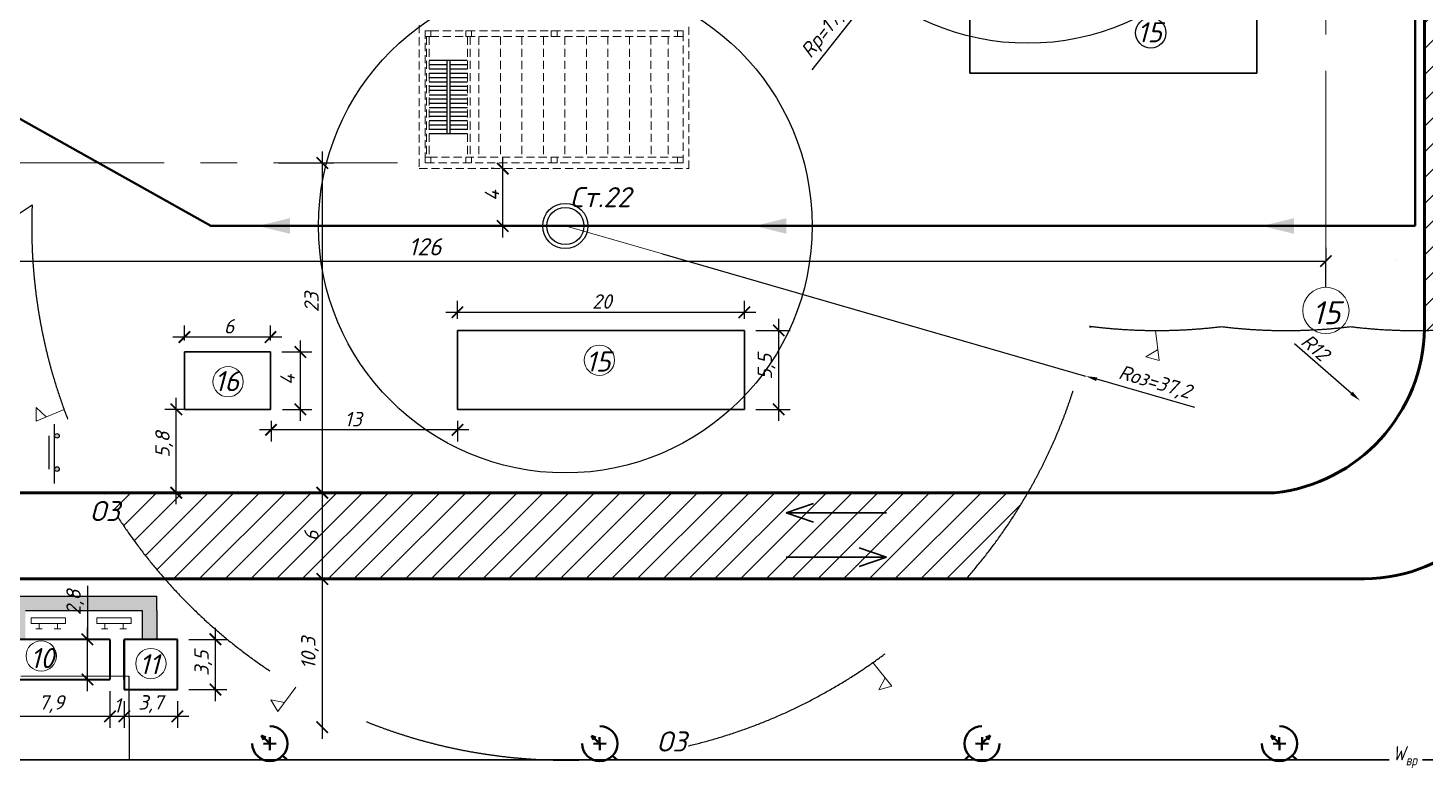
# Model space of a CAD drawing. Header units: millimetres. Extents: x -345369 to 252202, y 74562 to 424723.
# Drawn here: x -159929 to -135583, y 299363 to 312250 of the extents above; entities that cross this region are included whole.
import ezdxf

# ---------------------------------------------------------------- set-up
doc = ezdxf.new("R2010")
doc.units = ezdxf.units.MM
for name, pattern in [('_U_0428_U_0442_U_0440_U_01', [211.666721, 141.111135, -70.555586]), ('ACAD_ISO12W100', [21, 12, -3, 0, -3, 0, -3]), ('CENTER', [50.8, 31.75, -6.35, 6.35, -6.35]), ('DASHDOT', [1, 0.5, -0.25, 0, -0.25]), ('штриховая', [19.05, 12.7, -6.35])]:
    doc.linetypes.add(name, pattern=pattern)
for name, color, linetype, lineweight in [('0.2 сетевой', 7, 'Continuous', 20), ('0.3 мм', 7, 'Continuous', 30), ('S Asys', 1, 'DASHDOT', 13), ('S TEXT', 7, 'Continuous', 25), ('Основной [&]', 7, 'Continuous', 18), ('Перекрытие', 7, 'Continuous', 20), ('Тонка', 7, 'Continuous', 30), ('Электр', 1, 'Continuous', 25)]:
    doc.layers.add(name, color=color, linetype=linetype, lineweight=lineweight)
doc.layers.add('DRAWING', color=7, linetype='Continuous')
doc.styles.get("Standard").update_dxf_attribs({"font": 'isocpeur.TTF', "oblique": 15})
doc.styles.add('вано размеры', font='isocpeui.ttf', dxfattribs={"height": 250})
doc.styles.add('мой', font='isocpeui.ttf', dxfattribs={"width": 0.8})
doc.dimstyles.new('ARCH1', dxfattribs={"dimtxt": 300, "dimasz": 200, "dimexe": 0, "dimexo": 0, "dimgap": 100, "dimtad": 1, "dimdec": 0, "dimlfac": 2, "dimzin": 13, "dimdsep": 46, "dimtxsty": 'Standard', "dimblk": 'ARCHTICK', "dimcen": 250, "dimdle": 1, "dimse1": 1, "dimclrt": 256, "dimadec": 0, "dimazin": 0, "dimtfac": 1, "dimtdec": 0, "dimtmove": 1, "dimatfit": 3, "dimldrblk": 'ARCHTICK', "dimfxl": 1, "dimtfill": 1, "dimtzin": 13, "dimarcsym": 0})
doc.dimstyles.new('ss400', dxfattribs={"dimtxt": 250, "dimasz": 200, "dimexe": 200, "dimexo": 200, "dimgap": 62.5, "dimtad": 1, "dimdec": 0, "dimlfac": 4, "dimrnd": 10, "dimdsep": 46, "dimtxsty": 'Standard', "dimblk": 'ARCHTICK', "dimcen": 250, "dimdle": 200, "dimadec": 0, "dimazin": 0, "dimtfac": 1, "dimtdec": 0, "dimtmove": 1, "dimatfit": 3, "dimfxl": 1, "dimarcsym": 0})
pattern_1 = [(45, (-275991.16, 217283.7), (-224.5064, 224.5064), [])]

# ---------------------------------------------------------------- blocks, each defined once
blk = doc.blocks.new('_ArchTick')
at = {"color": 0, "linetype": 'ByBlock', "const_width": 0.15}
blk.add_lwpolyline([(-0.5, -0.5), (0.5, 0.5)], dxfattribs=at)
blk = doc.blocks.new('*D475')
at = {"color": 0, "lineweight": -2, "transparency": 16777216}
for p, q in [((-137310, 308420), (-137310, 308190)), ((-168761, 308190), (-137309, 308190))]:
    blk.add_line(p, q, dxfattribs=at)
at = {"layer": 'Defpoints', "color": 0, "transparency": 16777216}
for p in [(-168760, 308504), (-137310, 308420), (-137310, 308190)]:
    blk.add_point(p, dxfattribs=at)
at = {"color": 0, "lineweight": -2, "transparency": 16777216, "xscale": 200, "yscale": 200, "zscale": 200, "rotation": 180}
blk.add_blockref('_ArchTick', (-168760, 308190), dxfattribs=at)
at = {"color": 0, "lineweight": -2, "transparency": 16777216, "xscale": 200, "yscale": 200, "zscale": 200}
blk.add_blockref('_ArchTick', (-137310, 308190), dxfattribs=at)
at = {"lineweight": 9, "transparency": 16777216, "insert": (-153010, 308440), "char_height": 300, "attachment_point": 5, "bg_fill": 3, "box_fill_scale": 1.1, "bg_fill_color": 256, "bg_fill_true_color": 13158600, "bg_fill_transparency": 0}
blk.add_mtext('126', dxfattribs=at)
blk = doc.blocks.new('прожктр')
at = {"color": 1, "lineweight": 40}
for p, q in [((1821.2, 1758.54), (1821.15, 1756.29)), ((1821.17, 1757.41), (1822.62, 1758.79)), ((1821.85, 1758.46), (1822.62, 1758.79)), ((1821.85, 1758.46), (1821.85, 1758.46)), ((1822.26, 1758.07), (1822.62, 1758.79)), ((1822.3, 1757.39), (1820.05, 1757.44)), ((1818.96, 1755.31), (1818.17, 1754.56))]:
    blk.add_line(p, q, dxfattribs=at)
blk.add_arc((1821.17, 1757.41), 3.06, 90, 0, dxfattribs=at)
blk = doc.blocks.new('*D485')
at = {"layer": 'Defpoints', "color": 0, "transparency": 16777216}
for p in [(-155703, 306608), (-155181, 306608), (-155693, 305608)]:
    blk.add_point(p, dxfattribs=at)
at = {"layer": 'Основной [&]', "color": 0, "lineweight": -2, "transparency": 16777216}
for p, q in [((-155181, 305408), (-155181, 306808)), ((-155503, 306608), (-154981, 306608)), ((-155493, 305608), (-154981, 305608))]:
    blk.add_line(p, q, dxfattribs=at)
at = {"layer": 'Основной [&]', "color": 0, "lineweight": -2, "transparency": 16777216, "xscale": 200, "yscale": 200, "zscale": 200}
for p, rotation in [((-155181, 306608), 90), ((-155181, 305608), 270)]:
    blk.add_blockref('_ArchTick', p, dxfattribs=dict(at, rotation=rotation))
at = {"layer": 'Основной [&]', "color": 0, "lineweight": 9, "transparency": 16777216, "insert": (-155406, 306126), "char_height": 250, "attachment_point": 5, "rotation": 90}
blk.add_mtext('4', dxfattribs=at)
blk = doc.blocks.new('*D478')
at = {"color": 0, "lineweight": -2, "transparency": 16777216}
for p, q in [((-154800, 310100), (-154800, 303956)), ((-155562, 309900), (-154600, 309900)), ((-154956, 304156), (-154600, 304156))]:
    blk.add_line(p, q, dxfattribs=at)
at = {"layer": 'Defpoints', "color": 0, "transparency": 16777216}
for p in [(-155762, 309900), (-155156, 304156), (-154800, 304156)]:
    blk.add_point(p, dxfattribs=at)
at = {"color": 0, "lineweight": -2, "transparency": 16777216, "xscale": 200, "yscale": 200, "zscale": 200}
for p, rotation in [((-154800, 309900), 90), ((-154800, 304156), 270)]:
    blk.add_blockref('_ArchTick', p, dxfattribs=dict(at, rotation=rotation))
at = {"color": 0, "lineweight": 9, "transparency": 16777216, "insert": (-154988, 307473), "char_height": 250, "attachment_point": 5, "rotation": 90}
blk.add_mtext('23', dxfattribs=at)
blk = doc.blocks.new('*D479')
at = {"color": 0, "lineweight": -2, "transparency": 16777216}
for p, q in [((-154800, 304356), (-154800, 302456)), ((-154956, 304156), (-154600, 304156)), ((-154827, 302656), (-154600, 302656))]:
    blk.add_line(p, q, dxfattribs=at)
at = {"layer": 'Defpoints', "color": 0, "transparency": 16777216}
for p in [(-155156, 304156), (-155027, 302656), (-154800, 302656)]:
    blk.add_point(p, dxfattribs=at)
at = {"color": 0, "lineweight": -2, "transparency": 16777216, "xscale": 200, "yscale": 200, "zscale": 200}
for p, rotation in [((-154800, 304156), 90), ((-154800, 302656), 270)]:
    blk.add_blockref('_ArchTick', p, dxfattribs=dict(at, rotation=rotation))
at = {"color": 0, "lineweight": 9, "transparency": 16777216, "insert": (-154988, 303406), "char_height": 250, "attachment_point": 5, "rotation": 90}
blk.add_mtext('6', dxfattribs=at)
blk = doc.blocks.new('*D480')
at = {"color": 0, "lineweight": -2, "transparency": 16777216}
blk.add_line((-154800, 302856), (-154800, 299874), dxfattribs=at)
at = {"layer": 'Defpoints', "color": 0, "transparency": 16777216}
for p in [(-154800, 302656), (-154800, 300074), (-154800, 300074)]:
    blk.add_point(p, dxfattribs=at)
at = {"color": 0, "lineweight": -2, "transparency": 16777216, "xscale": 200, "yscale": 200, "zscale": 200}
for p, rotation in [((-154800, 302656), 90), ((-154800, 300074), 270)]:
    blk.add_blockref('_ArchTick', p, dxfattribs=dict(at, rotation=rotation))
at = {"color": 0, "lineweight": 9, "transparency": 16777216, "insert": (-155013, 301365), "char_height": 250, "attachment_point": 5, "rotation": 90}
blk.add_mtext('10,3', dxfattribs=at)
blk = doc.blocks.new('*D483')
at = {"color": 0, "lineweight": -2, "transparency": 16777216}
blk.add_line((-137861, 306756), (-136867, 305892), dxfattribs=at)
at = {"color": 0, "transparency": 16777216}
blk.add_solid([(-136845, 305917), (-136889, 305866), (-136716, 305760)], dxfattribs=at)
at = {"layer": 'Defpoints', "color": 0, "transparency": 16777216}
for p in [(-138928, 307685), (-136716, 305760)]:
    blk.add_point(p, dxfattribs=at)
at = {"color": 0, "lineweight": 9, "transparency": 16777216, "insert": (-137496, 306687), "char_height": 250, "attachment_point": 5, "rotation": 318.9688}
blk.add_mtext('R12', dxfattribs=at)
blk = doc.blocks.new('*D534')
at = {"color": 0, "lineweight": -2, "transparency": 16777216}
for p, q in [((-142504, 316285), (-145170, 312909)), ((-146266, 311521), (-145294, 312752))]:
    blk.add_line(p, q, dxfattribs=at)
at = {"color": 0, "transparency": 16777216}
blk.add_solid([(-145320, 312773), (-145268, 312732), (-145170, 312909)], dxfattribs=at)
at = {"layer": 'Defpoints', "color": 0, "transparency": 16777216}
for p in [(-142504, 316285, -17), (-145170, 312909, -17)]:
    blk.add_point(p, dxfattribs=at)
at = {"color": 0, "lineweight": 9, "transparency": 16777216, "insert": (-146018, 312198), "char_height": 250, "attachment_point": 5, "rotation": 51.7004}
blk.add_mtext('Rр=17,2', dxfattribs=at)
blk = doc.blocks.new('*D551')
at = {"color": 0, "lineweight": -2, "transparency": 16777216}
for p, q in [((-148873, 308315), (-141498, 306189)), ((-139594, 305640), (-141305, 306133))]:
    blk.add_line(p, q, dxfattribs=at)
at = {"color": 0, "transparency": 16777216}
blk.add_solid([(-141296, 306165), (-141315, 306101), (-141498, 306189)], dxfattribs=at)
at = {"layer": 'Defpoints', "color": 0, "transparency": 16777216}
for p in [(-148873, 308315, -17), (-141498, 306189, -2)]:
    blk.add_point(p, dxfattribs=at)
at = {"color": 0, "lineweight": 9, "transparency": 16777216, "insert": (-140295, 306063), "char_height": 250, "attachment_point": 5, "rotation": 343.9227}
blk.add_mtext('Rоз=37,2', dxfattribs=at)
blk = doc.blocks.new('*D703')
at = {"color": 0, "lineweight": -2, "transparency": 16777216}
for p, q in [((-157203, 306808), (-157203, 307067)), ((-155703, 306808), (-155703, 307067)), ((-155503, 306867), (-157403, 306867))]:
    blk.add_line(p, q, dxfattribs=at)
at = {"layer": 'Defpoints', "color": 0, "transparency": 16777216}
for p in [(-157203, 306867), (-157203, 306608), (-155703, 306608)]:
    blk.add_point(p, dxfattribs=at)
at = {"color": 0, "lineweight": -2, "transparency": 16777216, "xscale": 200, "yscale": 200, "zscale": 200, "rotation": 180}
blk.add_blockref('_ArchTick', (-157203, 306867), dxfattribs=at)
at = {"color": 0, "lineweight": -2, "transparency": 16777216, "xscale": 200, "yscale": 200, "zscale": 200}
blk.add_blockref('_ArchTick', (-155703, 306867), dxfattribs=at)
at = {"color": 0, "lineweight": 9, "transparency": 16777216, "insert": (-156424, 307055), "char_height": 250, "attachment_point": 5}
blk.add_mtext('6', dxfattribs=at)
blk = doc.blocks.new('*D704')
at = {"color": 0, "lineweight": -2, "transparency": 16777216}
for p, q in [((-152444, 307183), (-152444, 307499)), ((-147444, 307183), (-147444, 307499)), ((-152644, 307299), (-147244, 307299))]:
    blk.add_line(p, q, dxfattribs=at)
at = {"layer": 'Defpoints', "color": 0, "transparency": 16777216}
for p in [(-147444, 307299), (-152444, 306983), (-147444, 306983)]:
    blk.add_point(p, dxfattribs=at)
at = {"color": 0, "lineweight": -2, "transparency": 16777216, "xscale": 200, "yscale": 200, "zscale": 200, "rotation": 180}
blk.add_blockref('_ArchTick', (-152444, 307299), dxfattribs=at)
at = {"color": 0, "lineweight": -2, "transparency": 16777216, "xscale": 200, "yscale": 200, "zscale": 200}
blk.add_blockref('_ArchTick', (-147444, 307299), dxfattribs=at)
at = {"color": 0, "lineweight": 9, "transparency": 16777216, "insert": (-149926, 307487), "char_height": 250, "attachment_point": 5}
blk.add_mtext('20', dxfattribs=at)
blk = doc.blocks.new('*D705')
at = {"color": 0, "lineweight": -2, "transparency": 16777216}
for p, q in [((-146846, 305408), (-146846, 307183)), ((-147244, 306983), (-146646, 306983)), ((-147244, 305608), (-146646, 305608))]:
    blk.add_line(p, q, dxfattribs=at)
at = {"layer": 'Defpoints', "color": 0, "transparency": 16777216}
for p in [(-147444, 306983), (-146846, 306983), (-147444, 305608)]:
    blk.add_point(p, dxfattribs=at)
at = {"color": 0, "lineweight": -2, "transparency": 16777216, "xscale": 200, "yscale": 200, "zscale": 200}
for p, rotation in [((-146846, 306983), 90), ((-146846, 305608), 270)]:
    blk.add_blockref('_ArchTick', p, dxfattribs=dict(at, rotation=rotation))
at = {"color": 0, "lineweight": 9, "transparency": 16777216, "insert": (-147058, 306352), "char_height": 250, "attachment_point": 5, "rotation": 90}
blk.add_mtext('5,5', dxfattribs=at)
blk = doc.blocks.new('*D706')
at = {"color": 0, "lineweight": -2, "transparency": 16777216}
for p, q in [((-155693, 305408), (-155693, 305052)), ((-152444, 305408), (-152444, 305052)), ((-152244, 305252), (-155893, 305252))]:
    blk.add_line(p, q, dxfattribs=at)
at = {"layer": 'Defpoints', "color": 0, "transparency": 16777216}
for p in [(-155693, 305608), (-152444, 305608), (-155693, 305252)]:
    blk.add_point(p, dxfattribs=at)
at = {"color": 0, "lineweight": -2, "transparency": 16777216, "xscale": 200, "yscale": 200, "zscale": 200, "rotation": 180}
blk.add_blockref('_ArchTick', (-155693, 305252), dxfattribs=at)
at = {"color": 0, "lineweight": -2, "transparency": 16777216, "xscale": 200, "yscale": 200, "zscale": 200}
blk.add_blockref('_ArchTick', (-152444, 305252), dxfattribs=at)
at = {"color": 0, "lineweight": 9, "transparency": 16777216, "insert": (-154261, 305439), "char_height": 250, "attachment_point": 5}
blk.add_mtext('13', dxfattribs=at)
blk = doc.blocks.new('*D707')
at = {"color": 0, "lineweight": -2, "transparency": 16777216}
for p, q in [((-157343, 303956), (-157343, 305808)), ((-157216, 305608), (-157543, 305608)), ((-157216, 304156), (-157543, 304156))]:
    blk.add_line(p, q, dxfattribs=at)
at = {"layer": 'Defpoints', "color": 0, "transparency": 16777216}
for p in [(-157343, 305608), (-157016, 305608), (-157016, 304156)]:
    blk.add_point(p, dxfattribs=at)
at = {"color": 0, "lineweight": -2, "transparency": 16777216, "xscale": 200, "yscale": 200, "zscale": 200}
for p, rotation in [((-157343, 305608), 90), ((-157343, 304156), 270)]:
    blk.add_blockref('_ArchTick', p, dxfattribs=dict(at, rotation=rotation))
at = {"color": 0, "lineweight": 9, "transparency": 16777216, "insert": (-157555, 304995), "char_height": 250, "attachment_point": 5, "rotation": 90}
blk.add_mtext('5,8', dxfattribs=at)
blk = doc.blocks.new('*D738')
at = {"color": 0, "lineweight": -2, "transparency": 16777216}
for p, q in [((-160475, 300704), (-160475, 300064)), ((-158500, 300704), (-158500, 300064)), ((-160675, 300264), (-158300, 300264))]:
    blk.add_line(p, q, dxfattribs=at)
at = {"layer": 'Defpoints', "color": 0, "transparency": 16777216}
for p in [(-160475, 300904), (-158500, 300904), (-158500, 300264)]:
    blk.add_point(p, dxfattribs=at)
at = {"color": 0, "lineweight": -2, "transparency": 16777216, "xscale": 200, "yscale": 200, "zscale": 200, "rotation": 180}
blk.add_blockref('_ArchTick', (-160475, 300264), dxfattribs=at)
at = {"color": 0, "lineweight": -2, "transparency": 16777216, "xscale": 200, "yscale": 200, "zscale": 200}
blk.add_blockref('_ArchTick', (-158500, 300264), dxfattribs=at)
at = {"color": 0, "lineweight": 9, "transparency": 16777216, "insert": (-159519, 300477), "char_height": 250, "attachment_point": 5}
blk.add_mtext('7,9', dxfattribs=at)
blk = doc.blocks.new('*D739')
at = {"color": 0, "lineweight": -2, "transparency": 16777216}
for p, q in [((-158250, 300529), (-158250, 300064)), ((-157325, 300529), (-157325, 300064)), ((-158450, 300264), (-157125, 300264))]:
    blk.add_line(p, q, dxfattribs=at)
at = {"layer": 'Defpoints', "color": 0, "transparency": 16777216}
for p in [(-158250, 300729), (-157325, 300729), (-157325, 300264)]:
    blk.add_point(p, dxfattribs=at)
at = {"color": 0, "lineweight": -2, "transparency": 16777216, "xscale": 200, "yscale": 200, "zscale": 200, "rotation": 180}
blk.add_blockref('_ArchTick', (-158250, 300264), dxfattribs=at)
at = {"color": 0, "lineweight": -2, "transparency": 16777216, "xscale": 200, "yscale": 200, "zscale": 200}
blk.add_blockref('_ArchTick', (-157325, 300264), dxfattribs=at)
at = {"color": 0, "lineweight": 9, "transparency": 16777216, "insert": (-157789, 300477), "char_height": 250, "attachment_point": 5}
blk.add_mtext('3,7', dxfattribs=at)
blk = doc.blocks.new('*D740')
at = {"color": 0, "lineweight": -2, "transparency": 16777216}
for p, q in [((-156661, 300529), (-156661, 301804)), ((-157125, 301604), (-156461, 301604)), ((-157125, 300729), (-156461, 300729))]:
    blk.add_line(p, q, dxfattribs=at)
at = {"layer": 'Defpoints', "color": 0, "transparency": 16777216}
for p in [(-157325, 301604), (-156661, 301604), (-157325, 300729)]:
    blk.add_point(p, dxfattribs=at)
at = {"color": 0, "lineweight": -2, "transparency": 16777216, "xscale": 200, "yscale": 200, "zscale": 200}
for p, rotation in [((-156661, 301604), 90), ((-156661, 300729), 270)]:
    blk.add_blockref('_ArchTick', p, dxfattribs=dict(at, rotation=rotation))
at = {"color": 0, "lineweight": 9, "transparency": 16777216, "insert": (-156873, 301188), "char_height": 250, "attachment_point": 5, "rotation": 90}
blk.add_mtext('3,5', dxfattribs=at)
blk = doc.blocks.new('*D741')
at = {"color": 0, "lineweight": -2, "transparency": 16777216}
for p, q in [((-158500, 300704), (-158500, 300064)), ((-158700, 300264), (-158050, 300264))]:
    blk.add_line(p, q, dxfattribs=at)
at = {"layer": 'Defpoints', "color": 0, "transparency": 16777216}
for p in [(-158500, 300904), (-158250, 300264), (-158250, 300264)]:
    blk.add_point(p, dxfattribs=at)
at = {"color": 0, "lineweight": -2, "transparency": 16777216, "xscale": 200, "yscale": 200, "zscale": 200, "rotation": 180}
blk.add_blockref('_ArchTick', (-158500, 300264), dxfattribs=at)
at = {"color": 0, "lineweight": -2, "transparency": 16777216, "xscale": 200, "yscale": 200, "zscale": 200}
blk.add_blockref('_ArchTick', (-158250, 300264), dxfattribs=at)
at = {"color": 0, "lineweight": 9, "transparency": 16777216, "insert": (-158375, 300452), "char_height": 250, "attachment_point": 5}
blk.add_mtext('1', dxfattribs=at)
blk = doc.blocks.new('*D756')
at = {"color": 0, "lineweight": -2, "transparency": 16777216}
for p, q in [((-158892, 302537), (-158892, 301604)), ((-158892, 300704), (-158892, 301804)), ((-158700, 301604), (-159092, 301604)), ((-158700, 300904), (-159092, 300904))]:
    blk.add_line(p, q, dxfattribs=at)
at = {"layer": 'Defpoints', "color": 0, "transparency": 16777216}
for p in [(-158892, 301604), (-158500, 301604), (-158500, 300904)]:
    blk.add_point(p, dxfattribs=at)
at = {"color": 0, "lineweight": -2, "transparency": 16777216, "xscale": 200, "yscale": 200, "zscale": 200}
for p, rotation in [((-158892, 301604), 90), ((-158892, 300904), 270)]:
    blk.add_blockref('_ArchTick', p, dxfattribs=dict(at, rotation=rotation))
at = {"color": 0, "lineweight": 9, "transparency": 16777216, "insert": (-159105, 302247), "char_height": 250, "attachment_point": 5, "rotation": 90}
blk.add_mtext('2,8', dxfattribs=at)
blk = doc.blocks.new('*D773')
at = {"color": 0, "lineweight": -2, "transparency": 16777216}
for p, q in [((-151655, 308602), (-151655, 310001)), ((-151808, 309801), (-151855, 309801)), ((-151808, 308802), (-151855, 308802))]:
    blk.add_line(p, q, dxfattribs=at)
at = {"layer": 'Defpoints', "color": 0, "transparency": 16777216}
for p in [(-151655, 309801), (-151608, 309801), (-151608, 308802, -394)]:
    blk.add_point(p, dxfattribs=at)
at = {"color": 0, "lineweight": -2, "transparency": 16777216, "xscale": 200, "yscale": 200, "zscale": 200}
for p, rotation in [((-151655, 309801), 90), ((-151655, 308802), 270)]:
    blk.add_blockref('_ArchTick', p, dxfattribs=dict(at, rotation=rotation))
at = {"color": 0, "lineweight": 9, "transparency": 16777216, "insert": (-151843, 309332), "char_height": 250, "attachment_point": 5, "rotation": 90}
blk.add_mtext('4', dxfattribs=at)

msp = doc.modelspace()

# ---------------------------------------------------------------- hatches: boundary and pattern name
h = msp.add_hatch(color=256)
h.paths.add_polyline_path([(-159383.442539, 305147.008173, 1), (-159463.442539, 305147.008173, 1)])
h.paths.add_polyline_path([(-159383.442539, 304568.804487, 1), (-159463.442539, 304568.804487, 1)])
h = msp.add_hatch()
h.set_pattern_fill('AR-SAND', color=256, scale=2)
h.paths.add_polyline_path([(-157685.657278, 302353.716172), (-173115.478306, 302353.716172), (-173115.478306, 302655.508429), (-173365.478306, 302655.508429), (-173365.478306, 302379.6123), (-173859.081886, 302379.6123), (-173859.081886, 301603.716172), (-173609.081886, 301603.716172), (-173609.081886, 302103.716172), (-172887.371806, 302103.716172), (-172887.371806, 301603.716172), (-172637.371806, 301603.716172), (-172637.371806, 302103.716172), (-170314.208048, 302103.716172), (-170314.208048, 301603.716172), (-170064.208048, 301603.716172), (-170064.208048, 302103.716172), (-168488.942572, 302103.716172), (-168488.942572, 301603.716172), (-168238.942572, 301603.716172), (-168238.942572, 302103.716172), (-166716.697374, 302103.716172), (-166716.697374, 301603.716172), (-166466.697374, 301603.716172), (-166466.697374, 302103.716172), (-165249.30704, 302103.716172), (-165249.30704, 301603.716172), (-164999.30704, 301603.716172), (-164999.30704, 302103.716172), (-163719.33505, 302103.716172), (-163719.33505, 301603.716172), (-163469.33505, 301603.716172), (-163469.33505, 302103.716172), (-161974.018608, 302103.716172), (-161974.018608, 301603.716172), (-161724.018608, 301603.716172), (-161724.018608, 302103.716172), (-160222.918903, 302103.716172), (-160222.918903, 301603.716172), (-159972.918903, 301603.716172), (-159972.918903, 302103.716172), (-157935.657278, 302103.716172), (-157935.657278, 301603.716172), (-157685.657278, 301603.716172), (-157685.657278, 302103.716172)])

# ---------------------------------------------------------------- linework, layer by layer
at = {"lineweight": 40}
for p, q in [((-135757.707248, 316283.011202), (-135757.707248, 308802.200869)), ((-156739.686844, 308802.200869, -520.992287), (-165138.451546, 313500.228526)), ((-135757.707248, 308802.200869), (-156739.686844, 308802.200869, -520.992287))]:
    msp.add_line(p, q, dxfattribs=at)
at = {"color": 0, "lineweight": 50}
for p, q in [((-135591.41237, 313826.318301), (-135591.41237, 307017.508429)), ((-138206.458302, 304155.508429), (-168221.129525, 304155.508429))]:
    msp.add_line(p, q, dxfattribs=at)
at = {"lineweight": 30}
for p, q in [((-143517.239448, 312839.628515, 520.992286), (-143517.239448, 311464.628515, 520.992286)), ((-138517.239448, 311464.628515, 520.992286), (-138517.239448, 312839.628515, 520.992286)), ((-143517.239448, 311464.628515, 520.992286), (-138517.239448, 311464.628515, 520.992286)), ((-147443.578181, 306983.34456), (-152443.578181, 306983.34456)), ((-152443.578181, 306983.34456), (-152443.578181, 305608.34456)), ((-147443.578181, 305608.34456), (-147443.578181, 306983.34456)), ((-157203.417642, 306608.34456), (-155703.417642, 306608.34456)), ((-157203.417642, 305608.34456), (-157203.417642, 306608.34456)), ((-155703.417642, 306608.34456), (-155703.417642, 305608.34456)), ((-155703.417642, 305608.34456), (-157203.417642, 305608.34456)), ((-152443.578181, 305608.34456), (-147443.578181, 305608.34456))]:
    msp.add_line(p, q, dxfattribs=at)
at = {"linetype": '_U_0428_U_0442_U_0440_U_01', "lineweight": 20}
for p, q in [((-153109.511957, 312300.423976), (-153109.511957, 309801.327368)), ((-153009.511957, 312200.423976), (-153009.511957, 309901.327368)), ((-148534.511957, 312200.423976), (-153009.511957, 312200.423976)), ((-148509.511957, 309901.327368), (-148509.511957, 312200.423976)), ((-148409.511957, 309801.327368), (-148409.511957, 312300.423976)), ((-148409.511957, 309801.327368), (-148409.511957, 312300.423976)), ((-153109.511957, 309801.327368), (-148409.511957, 309801.327368)), ((-152984.511957, 309901.327368), (-148534.511957, 309901.327368))]:
    msp.add_line(p, q, dxfattribs=at)
for p, q in [((-136091.41237, 308220.34456), (-136091.41237, 308220.34456)), ((-159463.442539, 304315.178048), (-159463.442539, 305348.894597)), ((-159566.912923, 305147.008173), (-159566.912923, 304568.804487)), ((-173115.478306, 302353.716172), (-157685.657278, 302353.716172)), ((-157685.657278, 302103.716172), (-157685.657278, 302353.716172)), ((-159972.918903, 302103.716172), (-157935.657278, 302103.716172)), ((-157935.657278, 302103.716172), (-157935.657278, 301603.716172)), ((-157685.657278, 302103.716172), (-157685.657278, 301603.716172))]:
    msp.add_line(p, q)
at = {"lineweight": 50}
msp.add_line((-136639.865756, 302655.508429), (-174423.863481, 302655.508429), dxfattribs=at)
at = {"lineweight": 35}
for p, q in [((-158499.507262, 301603.716172), (-160474.507262, 301603.716172)), ((-158499.507262, 301603.716172), (-159999.507262, 301603.716172)), ((-158499.507262, 301603.716172), (-158499.507262, 300903.716172)), ((-158249.507262, 300903.716172), (-158249.507262, 301603.716172)), ((-157324.507262, 301603.716172), (-158249.507262, 301603.716172)), ((-158249.507262, 301603.716172), (-158249.507262, 300728.716172)), ((-157324.507262, 300728.716172), (-157324.507262, 301603.716172)), ((-160474.507262, 300903.716172), (-158499.507262, 300903.716172)), ((-159999.507262, 300903.716172), (-158499.507262, 300903.716172)), ((-158249.507262, 300728.716172), (-157324.507262, 300728.716172))]:
    msp.add_line(p, q, dxfattribs=at)
at = {"lineweight": 25}
msp.add_line((-158249.507262, 301321.370767), (-158249.507262, 301071.370767), dxfattribs=at)
at = {"color": 1, "lineweight": 20}
msp.add_line((-160052.467914, 300960.183797), (-158169.407251, 300960.183797), dxfattribs=at)
at = {"color": 1}
msp.add_line((-158169.407251, 300960.183797), (-158165.240156, 299504.08292, -367.155519), dxfattribs=at)
at = {"color": 1, "lineweight": 30}
for p, q in [((-171186.01167, 299504.08292, -514.937033), (-136210.576262, 299504.08292, -117.977238)), ((-171186.01167, 299504.08292, -520.992287), (-136210.576262, 299504.08292, -520.992287)), ((-135629.12423, 299504.08292, -111.377947), (-125815.807507, 299504.08292))]:
    msp.add_line(p, q, dxfattribs=at)
at = {"lineweight": 25}
msp.add_circle((-142504.079263, 316284.62207, -16.739657), 4301.125177, dxfattribs=at)
for centre, radius in [((-140362.440593, 312165.341602), 264), ((-159423.442539, 305147.008173), 40), ((-159423.442539, 304568.804487), 40)]:
    msp.add_circle(centre, radius)
at = {"color": 0, "linetype": 'ByBlock', "lineweight": 9}
msp.add_circle((-137310.011957, 307331.181106), 403.480592, dxfattribs=at)
at = {"lineweight": 9}
for centre in [(-149970.929112, 306464.723002, -520.992286), (-156441.205365, 306089.879986), (-159697.594421, 301313.908822), (-157786.854642, 301182.802976)]:
    msp.add_circle(centre, 264, dxfattribs=at)
at = {"linetype": 'штриховая', "ltscale": 300}
for centre, start, end in [((-135755.782815, 316281.400334), 263.0503045262, 18.7254188653), ((-140253.36435, 316282.469756), 262.7425800198, 276.9224468784), ((-138004.573872, 316281.615811), 263.0340386472, 276.93871541)]:
    msp.add_arc(centre, 9300, start, end, dxfattribs=at)
at = {"linetype": 'ACAD_ISO12W100', "ltscale": 100}
msp.add_arc((-142502.15483, 316283.011202), 9300, 276.6169209624, 276.9304086071, dxfattribs=at)
at = {"lineweight": 50}
for centre, radius, start, end in [((-138522.495993, 307069.976525), 2931.55319, 276.188830292, 358.9744818519), ((-136685.171731, 305611.250091), 2956.08887, 270.8781680447, 354.3679945816)]:
    msp.add_arc(centre, radius, start, end, dxfattribs=at)
at = {"layer": '0.2 сетевой'}
for p, q in [((-159735.729445, 301787.166866), (-159791.98385, 301787.166866)), ((-159679.749596, 301787.166866), (-159736.004001, 301787.166866)), ((-159735.729445, 301879.038757), (-159735.729445, 301787.166866)), ((-159470.016834, 301787.166866), (-159413.762429, 301787.166866)), ((-159414.036986, 301879.038757), (-159414.036986, 301787.166866)), ((-159414.036986, 301787.166866), (-159357.782581, 301787.166866)), ((-158591.28133, 301787.166866), (-158647.535735, 301787.166866)), ((-158535.301482, 301787.166866), (-158591.555886, 301787.166866)), ((-158591.28133, 301879.038757), (-158591.28133, 301787.166866)), ((-158325.56872, 301787.166866), (-158269.314315, 301787.166866)), ((-158269.588871, 301879.038757), (-158269.588871, 301787.166866)), ((-158269.588871, 301787.166866), (-158213.334466, 301787.166866))]:
    msp.add_line(p, q, dxfattribs=at)
for points in [[(-159274.883221, 301979.038755), (-159274.883221, 301879.038757), (-159874.883209, 301879.038757), (-159874.883209, 301979.038755)], [(-158130.435107, 301979.038755), (-158130.435107, 301879.038757), (-158730.435095, 301879.038757), (-158730.435095, 301979.038755)]]:
    msp.add_lwpolyline(points, close=True, dxfattribs=at)
at = {"layer": '0.3 мм', "lineweight": 20}
for p, q in [((-140219.187925, 306457.499464), (-140280.549995, 306982.509491)), ((-140242.780689, 306646.2516), (-140448.104937, 306524.736895)), ((-140219.187925, 306457.499464), (-140448.104937, 306524.736895)), ((-159785.045901, 305401.849865, -520.992287), (-159783.01098, 305640.428426, -520.992287)), ((-159785.045901, 305401.849865, -520.992287), (-159296.86153, 305604.524115, -520.992287)), ((-159609.952498, 305476.188869, -520.992287), (-159783.01098, 305640.428426, -520.992287)), ((-144872.165827, 300788.583426, -520.992287), (-145203.611645, 301200.341244, -520.992287)), ((-144992.624253, 300935.803516, -520.992287), (-145101.741566, 300723.630751, -520.992287)), ((-155572.559284, 300347.634947, -520.992287), (-155258.624829, 300772.894855, -520.992287)), ((-144872.165827, 300788.583426, -520.992287), (-145101.741566, 300723.630751, -520.992287)), ((-155572.559284, 300347.634947, -520.992287), (-155693.757927, 300553.145919, -520.992287)), ((-155460.811689, 300501.5715, -520.992287), (-155693.757927, 300553.145919, -520.992287))]:
    msp.add_line(p, q, dxfattribs=at)
at = {"layer": 'DRAWING'}
for p, q in [((-152935.164252, 311688.097433), (-152272.664524, 311688.698058)), ((-152628.261957, 311688.375672), (-152628.261957, 310413.375672)), ((-152578.261957, 311688.375672), (-152578.261957, 310413.375672)), ((-152934.511957, 311613.375672), (-152628.261957, 311613.375672)), ((-152934.511957, 311613.375672), (-152628.261957, 311613.375672)), ((-152934.511957, 311538.375672), (-152628.261957, 311538.375672)), ((-152934.511957, 311463.375672), (-152628.261957, 311463.375672)), ((-152934.511957, 311388.375672), (-152628.261957, 311388.375672)), ((-152934.511957, 311388.375672), (-152628.261957, 311388.375672)), ((-152772.011957, 311388.375672), (-152772.011957, 311388.375672)), ((-152578.261957, 311613.375672), (-152272.011957, 311613.375672)), ((-152578.261957, 311613.375672), (-152272.011957, 311613.375672)), ((-152578.261957, 311538.375672), (-152272.011957, 311538.375672)), ((-152578.261957, 311463.375672), (-152272.011957, 311463.375672)), ((-152578.261957, 311388.375672), (-152272.011957, 311388.375672)), ((-152578.261957, 311388.375672), (-152272.011957, 311388.375672)), ((-152934.511957, 311313.375672), (-152628.261957, 311313.375672)), ((-152934.511957, 311238.375672), (-152628.261957, 311238.375672)), ((-152628.261957, 311163.375672), (-152934.511957, 311163.375672)), ((-152578.261957, 311313.375672), (-152272.011957, 311313.375672)), ((-152578.261957, 311238.375672), (-152272.011957, 311238.375672)), ((-152272.011957, 311163.375672), (-152578.261957, 311163.375672)), ((-152934.511957, 311088.375672), (-152628.261957, 311088.375672)), ((-152934.511957, 311013.375672), (-152628.261957, 311013.375672)), ((-152934.511957, 310938.375672), (-152628.261957, 310938.375672)), ((-152578.261957, 311088.375672), (-152272.011957, 311088.375672)), ((-152578.261957, 311013.375672), (-152272.011957, 311013.375672)), ((-152578.261957, 310938.375672), (-152272.011957, 310938.375672)), ((-152934.511957, 310863.375672), (-152628.261957, 310863.375672)), ((-152934.511957, 310788.375672), (-152628.261957, 310788.375672)), ((-152934.511957, 310713.375672), (-152628.261957, 310713.375672)), ((-152578.261957, 310863.375672), (-152272.011957, 310863.375672)), ((-152578.261957, 310788.375672), (-152272.011957, 310788.375672)), ((-152578.261957, 310713.375672), (-152272.011957, 310713.375672)), ((-152934.511957, 310638.375672), (-152628.261957, 310638.375672)), ((-152934.511957, 310563.375672), (-152628.261957, 310563.375672)), ((-152934.511957, 310488.375672), (-152628.261957, 310488.375672)), ((-152934.511957, 310413.375672), (-152272.011957, 310413.375672)), ((-152934.511957, 310413.375672), (-152628.261957, 310413.375672)), ((-152603.261957, 310413.375672), (-152553.261957, 310413.375672)), ((-152578.261957, 310638.375672), (-152272.011957, 310638.375672)), ((-152578.261957, 310563.375672), (-152272.011957, 310563.375672)), ((-152578.261957, 310488.375672), (-152272.011957, 310488.375672)), ((-152578.261957, 310413.375672), (-152272.011957, 310413.375672))]:
    msp.add_line(p, q, dxfattribs=at)
at = {"layer": 'S Asys', "color": 0, "linetype": 'CENTER', "lineweight": 9, "ltscale": 100}
msp.add_line((-170889.277616, 309901.454146), (-153491.005785, 309900.064832), dxfattribs=at)
at = {"layer": 'S TEXT', "linetype": '_U_0428_U_0442_U_0440_U_01', "lineweight": 20}
for p, q in [((-152984.511957, 312100.423976), (-152984.511957, 310001.327158)), ((-152934.511957, 312100.423976), (-152934.511957, 310001.327158)), ((-152909.511957, 312100.423976), (-148609.511957, 312100.423976)), ((-152272.011957, 312100.423976), (-152272.011957, 310001.327158)), ((-152222.011957, 312100.423976), (-152222.011957, 310001.327158)), ((-152072.011823, 312099.829018), (-152071.067533, 310016.691152)), ((-151697.011861, 312099.999006), (-151696.067572, 310016.86114)), ((-151322.0119, 312100.168994), (-151321.06761, 310017.031128)), ((-150947.011938, 312100.338982), (-150946.067649, 310017.201116)), ((-150572.011977, 312100.50897), (-150571.067687, 310017.371104)), ((-150197.012015, 312100.678958), (-150196.067726, 310017.541092)), ((-149822.011977, 312100.678958), (-149821.067687, 310017.541092)), ((-149447.011938, 312100.678958), (-149446.067649, 310017.541092)), ((-149072.0119, 312100.678958), (-149071.06761, 310017.541092)), ((-148772.01193, 312100.814948), (-148771.067641, 310017.677083)), ((-152934.511957, 310001.327158), (-148609.511957, 310001.327158))]:
    msp.add_line(p, q, dxfattribs=at)
for points in [[(-153009.511957, 312200.423976), (-153009.511957, 312100.423976), (-152909.511957, 312100.423976), (-152909.511957, 312200.423976), (-153009.511957, 312200.423976)], [(-152297.011957, 312200.423976), (-152297.011957, 312100.423976), (-152197.011957, 312100.423976), (-152197.011957, 312200.423976), (-152297.011957, 312200.423976)], [(-150809.511957, 312200.423976), (-150809.511957, 312100.423976), (-150709.511957, 312100.423976), (-150709.511957, 312200.423976), (-150809.511957, 312200.423976)], [(-148509.511957, 312200.423976), (-148509.511957, 312100.423976), (-148609.511957, 312100.423976), (-148609.511957, 312200.423976), (-148509.511957, 312200.423976)], [(-153009.511957, 310001.327158), (-153009.511957, 309901.327158), (-152909.511957, 309901.327158), (-152909.511957, 310001.327158), (-153009.511957, 310001.327158)], [(-152297.011957, 310001.327158), (-152297.011957, 309901.327158), (-152197.011957, 309901.327158), (-152197.011957, 310001.327158), (-152297.011957, 310001.327158)], [(-150809.511957, 310001.327158), (-150809.511957, 309901.327158), (-150709.511957, 309901.327158), (-150709.511957, 310001.327158), (-150809.511957, 310001.327158)], [(-148509.511957, 310001.327158), (-148509.511957, 309901.327158), (-148609.511957, 309901.327158), (-148609.511957, 310001.327158), (-148509.511957, 310001.327158)]]:
    msp.add_lwpolyline(points, dxfattribs=at)
at = {"layer": 'Тонка'}
for p, q in [((-146713.79405, 303807.044504), (-146241.003926, 303969.738998)), ((-144970.395675, 303807.044504), (-146713.79405, 303807.044504)), ((-146713.79405, 303807.044504), (-146241.003926, 303644.35001)), ((-144970.395675, 303036.210096), (-145443.1858, 303198.904591)), ((-144970.395675, 303036.210096), (-146713.79405, 303036.210096)), ((-146713.79405, 303036.210096), (-144970.395675, 303036.210096)), ((-144970.395675, 303036.210096), (-145443.1858, 302873.515602))]:
    msp.add_line(p, q, dxfattribs=at)

# ---------------------------------------------------------------- block references
at = {"color": 0, "lineweight": -2, "yscale": 100, "zscale": 100}
for p, xscale in [((26403.729815, 124047.863121, -335.923431), -100), ((32153.651929, 124046.857095, -520.992287), -100), ((-325421.96041, 124047.863121, -201.899214), 100), ((43997.383148, 124047.863121, -136.241199), -100)]:
    msp.add_blockref('прожктр', p, dxfattribs=dict(at, xscale=xscale))

# ---------------------------------------------------------------- texts
at = {"color": 0, "lineweight": 25, "char_height": 350, "width": 282.22132822, "attachment_point": 1}
for s, insert in [('15', (-140598.511071, 312350.972581, 16.739657)), ('15', (-150207.362392, 306617.270939, -520.992286)), ('16', (-156679.902243, 306276.337266)), ('ОЗ', (-158848.4532, 304013.326361, -520.992286)), ('ОЗ', (-148971.606778, 300000.026399, -1041.984573))]:
    msp.add_mtext(s, dxfattribs=dict(at, insert=insert))
at = {"color": 7, "lineweight": 25, "insert": (-150483.927653, 309478.69736, -520.992287), "char_height": 350, "width": 4550.24356133, "attachment_point": 1, "style": 'вано размеры'}
msp.add_mtext('Ст.22', dxfattribs=at)
at = {"lineweight": 40, "insert": (-159682.739861, 301277.564466), "char_height": 350, "width": 2000, "attachment_point": 5}
msp.add_mtext('10', dxfattribs=at)
at = {"insert": (-157815.59403, 301171.577632), "char_height": 350, "width": 2000, "attachment_point": 5}
msp.add_mtext('11', dxfattribs=at)
at = {"layer": 'Перекрытие', "oblique": 15}
msp.add_text('15', height=400, dxfattribs=at).set_placement((-137551.717728, 307092.190996))
at = {"layer": 'Электр', "insert": (-135932.24985, 299577.846625), "char_height": 250, "width": 2037.17116391, "attachment_point": 5, "style": 'мой'}
msp.add_mtext('\\A1;W{\\H0.7x;\\S^ вр;}', dxfattribs=at)

# ---------------------------------------------------------------- dimensions: what is measured, and where the dimension line sits
at = {"lineweight": 9}
dim = msp.add_radius_dim(center=(-142504.079263, 316284.62207, -16.739657), mpoint=(-145169.802077, 312909.181407, -16.739657), text='Rр=17,2', dimstyle='ss400', override={"dimsah": 1}, dxfattribs=at)
dim.commit()
dim.dimension.update_dxf_attribs({"geometry": '*D534', "text_midpoint": (-146018.32542, 312197.784476)})
dim = msp.add_linear_dim(base=(-137309.511957, 308190.064752), p1=(-168760.011957, 308504.340648), p2=(-137309.511957, 308419.695743), text='126', dimstyle='ARCH1', override={"dimtmove": 0}, dxfattribs=at)
dim.commit()
dim.dimension.update_dxf_attribs({"geometry": '*D475', "text_midpoint": (-153010.011957, 308190.064752), "dimtype": 160})
for base, p1, p2, text, picture, middle in [((-147443.578181, 307299.227534), (-152443.578181, 306983.34456), (-147443.578181, 306983.34456), '20', '*D704', (-149926.428295, 307299.227534)), ((-157203.417642, 306867.406798), (-155703.417642, 306608.34456), (-157203.417642, 306608.34456), '6', '*D703', (-156423.837219, 306867.406798)), ((-155692.514724, 305251.568174), (-152443.578181, 305608.34456), (-155692.514724, 305608.34456), '13', '*D706', (-154261.072786, 305251.568174)), ((-158499.507262, 300264.2965), (-160474.507262, 300903.716172), (-158499.507262, 300903.716172), '7,9', '*D738', (-159519.034157, 300264.2965)), ((-158249.507262, 300264.2965), (-158499.507262, 300903.716172), (-158249.507262, 300264.2965), '1', '*D741', (-158374.507262, 300264.2965)), ((-157324.507262, 300264.2965), (-158249.507262, 300728.716172), (-157324.507262, 300728.716172), '3,7', '*D739', (-157788.926934, 300264.2965))]:
    dim = msp.add_linear_dim(base=base, p1=p1, p2=p2, text=text, dimstyle='ss400', dxfattribs=at)
    dim.commit()
    dim.dimension.update_dxf_attribs({"geometry": picture, "text_midpoint": middle, "dimtype": 160})
dim = msp.add_radius_dim(center=(-138927.579459, 307684.812368), mpoint=(-136716.155829, 305760.335911), text='R12', dimstyle='ss400', override={"dimsah": 1}, dxfattribs=at)
dim.commit()
dim.dimension.update_dxf_attribs({"geometry": '*D483', "text_midpoint": (-137618.704548, 306545.772829), "dimtype": 164})
for base, p1, p2, text, picture, middle in [((-146845.83835, 306983.34456), (-147443.578181, 305608.34456), (-147443.578181, 306983.34456), '5,5', '*D705', (-146845.83835, 306352.065927)), ((-157342.834159, 305608.34456), (-157016.130239, 304155.508429), (-157016.130239, 305608.34456), '5,8', '*D707', (-157342.834159, 304994.958838)), ((-158892.342835, 301603.716172), (-158499.507262, 300903.716172), (-158499.507262, 301603.716172), '2,8', '*D756', (-158892.342835, 302247.217853)), ((-156660.934488, 301603.716172), (-157324.507262, 300728.716172), (-157324.507262, 301603.716172), '3,5', '*D740', (-156660.934488, 301188.356144))]:
    dim = msp.add_linear_dim(base=base, p1=p1, p2=p2, angle=90, text=text, dimstyle='ss400', dxfattribs=at)
    dim.commit()
    dim.dimension.update_dxf_attribs({"geometry": picture, "text_midpoint": middle, "dimtype": 160})
for base, p1, p2, text, picture, middle in [((-154800.187485, 302655.508429), (-155155.708417, 304155.508429), (-155026.758795, 302655.508429), '6', '*D479', (-154987.687485, 303405.508429)), ((-154800.187485, 300073.882586), (-154800.187485, 302655.508429), (-154800.187485, 300073.882586), '10,3', '*D480', (-155012.687485, 301364.695507))]:
    dim = msp.add_linear_dim(base=base, p1=p1, p2=p2, angle=90, text=text, dimstyle='ss400', dxfattribs=at)
    dim.commit()
    dim.dimension.update_dxf_attribs({"geometry": picture, "text_midpoint": middle})
at = {"layer": 'Основной [&]', "lineweight": 9}
dim = msp.add_linear_dim(base=(-155181.102092, 306608.34456), p1=(-155692.514724, 305608.34456), p2=(-155703.417642, 306608.34456), angle=90, text='4', dimstyle='ss400', override={"dimtmove": 2}, dxfattribs=at)
dim.commit()
dim.dimension.update_dxf_attribs({"geometry": '*D485', "text_midpoint": (-155406.087651, 306126.160289), "dimtype": 160})

# ---------------------------------------------------------------- next in the draw order: hatches: boundary and pattern name
h = msp.add_hatch()
h.set_pattern_fill('ANSI31', color=256, scale=100)
h.set_pattern_definition(pattern_1)
h.paths.add_polyline_path([(-142506.42232, 304155.508429), (-158620.170139, 304155.508429, 0.0497521334), (-157543.838649, 302655.508429), (-143582.75381, 302655.508429, 0.0497521334)])
h.paths.add_polyline_path([(-133743.352686, 313817.223561), (-132743.352686, 314583.264363), (-132743.352686, 317583.264363), (-133743.352686, 318349.305164), (-133743.352686, 320188.299192), (-132743.352686, 320954.339994), (-132743.352686, 322454.339994), (-135405.345629, 322454.339994, -0.1162930115), (-135363.864354, 322278.403882, -0.79164429), (-136110.068866, 322102.467771), (-136110.068866, 319268.741637), (-137184.511957, 319268.741637), (-137184.511957, 316283.011202), (-136151.550142, 316283.011202, -1), (-135363.864354, 316283.011202, -0.4142135624), (-135757.707248, 315889.168308), (-135757.707248, 313826.318301), (-135591.41237, 313826.318301), (-135591.41237, 307017.508429, -0.0029574866), (-135592.238144, 306982.838448, 0.0501743726), (-133743.352686, 307201.745881)])
h.paths.add_polyline_path([(-133743.352686, 324720.380795), (-133743.352686, 331358.499835, 0.0537078485), (-135723.521938, 331576.977639), (-157066.332959, 331631.953316, 0.0221375216), (-157888.364863, 331589.791644, 0.0117613406), (-158170.391098, 331924.207015), (-169817.620527, 331924.207015, 0.3500198698), (-172219.901932, 329062.207015), (-172219.901932, 317404.621653), (-172219.901932, 316427.690677), (-170703.800547, 316427.690677), (-170703.807599, 325152.883337), (-170809.322717, 325152.885771, -0.9987050932), (-171677.753554, 325154.011037, -1.0012965857), (-170809.322717, 325152.885771), (-170703.807599, 325152.883337), (-170703.809546, 327562.207015, -0.3500198698), (-168301.528141, 330424.207015), (-137993.693775, 330424.207015, -0.3500198698), (-135591.41237, 327562.207015), (-135591.41237, 324401.336016), (-136110.068866, 324401.336016), (-136110.068866, 322454.339994, -0.6184180446), (-135405.345629, 322454.339994), (-132743.352686, 322454.339994), (-132743.352686, 323954.339994)])
h.paths.add_polyline_path([(-170703.800547, 316427.690677), (-172219.901932, 316427.690677), (-172219.901932, 316268.244922), (-170703.80042, 316269.461387)])
h.paths.add_polyline_path([(-170703.80042, 316269.461387), (-172219.901932, 316268.244922), (-172219.901932, 316154.086054), (-170703.800326, 316154.086054)])
h.paths.add_polyline_path([(-170703.800326, 316154.086054), (-172219.901932, 316154.086054), (-172219.901932, 316037.531373), (-170703.800232, 316037.531373)])
h.paths.add_polyline_path([(-170703.800232, 316037.531373), (-172219.901932, 316037.531373), (-172219.901932, 313003.617413), (-170703.79778, 313003.617413)])
h.paths.add_polyline_path([(-170703.79778, 313003.617413), (-172219.901932, 313003.617413), (-172219.901932, 312369.965376), (-170703.797268, 312369.965376)])
h.paths.add_polyline_path([(-170703.797268, 312369.965376), (-172219.901932, 312369.965376), (-172219.901932, 310800.751146, 0.0239190377), (-171611.931368, 310151.759859, -0.7116808819), (-170889.277616, 309901.454146), (-170703.795273, 309901.439335)])
h.paths.add_polyline_path([(-135801.186965, 316464.507693), (-134632.777874, 316464.507693), (-134632.777874, 317184.507693), (-135801.186965, 317184.507693)], flags=25)
h.paths.add_polyline_path([(-138049.978022, 316464.72317), (-136843.614386, 316464.72317), (-136843.614386, 317184.72317), (-138049.978022, 317184.72317)], flags=25)
h.paths.add_polyline_path([(-171637.729481, 322664.256404), (-170862.729481, 322664.256404), (-170703.101234, 323259.997132), (-171478.101234, 323259.997132)], flags=24)
h.paths.add_polyline_path([(-171125.831392, 320975.992863), (-171125.831392, 321800.992863), (-171721.57212, 321960.62111), (-171721.57212, 321135.62111)], flags=24)
h.paths.add_polyline_path([(-147328.342988, 330672.57077), (-147328.342988, 331497.57077), (-147924.083716, 331657.199017), (-147924.083716, 330832.199017)], flags=24)
h.paths.add_polyline_path([(-137025.344311, 330102.28139), (-136340.310081, 331025.984862), (-136723.733528, 331509.07352), (-137408.767759, 330585.370049)], flags=24)
h.paths.add_polyline_path([(-152296.062474, 331273.905016), (-151578.562474, 331273.905016), (-151355.082928, 332107.942035), (-152072.582928, 332107.942035)], flags=9)
h.paths.add_polyline_path([(-135801.186965, 322459.900373), (-134657.096056, 322459.900373), (-134657.096056, 323179.900373), (-135801.186965, 323179.900373)], flags=25)
h.paths.add_polyline_path([(-170973.804771, 313819.688725), (-170023.804771, 313819.688725), (-169864.176524, 314415.429454), (-170814.176524, 314415.429454)], flags=9)
h.paths.add_polyline_path([(-171607.878278, 312203.982339), (-170832.878278, 312203.982339), (-170673.250031, 312799.723067), (-171448.250031, 312799.723067)], flags=9)
h = msp.add_hatch()
h.set_pattern_fill('ANSI31', color=256, scale=100)
h.set_pattern_definition(pattern_1)
h.paths.add_polyline_path([(-132743.352686, 323954.339994), (-133743.352686, 324720.380795), (-133743.352686, 331358.499835, 0.0537078485), (-135723.521938, 331576.977639), (-157066.332959, 331631.953316, 0.0221375216), (-157888.364863, 331589.791644, 0.0117613406), (-158170.391098, 331924.207015), (-169817.620527, 331924.207015, 0.3500198698), (-172219.901932, 329062.207015), (-172219.901932, 317404.621653), (-172219.901932, 316427.690677), (-170703.800547, 316427.690677), (-170703.807599, 325152.883337), (-170809.322717, 325152.885771, -0.9987050932), (-171677.753554, 325154.011037, -1.0012965857), (-170809.322717, 325152.885771), (-170703.807599, 325152.883337), (-170703.809546, 327562.207015, -0.3500198698), (-168301.528141, 330424.207015), (-137993.693775, 330424.207015, -0.3500198698), (-135591.41237, 327562.207015), (-135591.41237, 324401.336016), (-137159.511957, 324401.336016), (-137184.511957, 324401.336016), (-137184.511957, 322278.61936), (-136151.550083, 322278.61936, -0.7914218161), (-135405.345629, 322454.339994), (-132743.352686, 322454.339994)])
h.paths.add_polyline_path([(-132743.352686, 320954.339994), (-132743.352686, 322454.339994), (-135405.345629, 322454.339994, -0.1162930115), (-135363.864354, 322278.403882, -0.8689317029), (-136136.205385, 322169.539815), (-137184.511957, 321873.914977), (-137184.511957, 316283.011202), (-136151.550142, 316283.011202, -1), (-135363.864354, 316283.011202, -0.4142135624), (-135757.707248, 315889.168308), (-135757.707248, 313826.318301), (-135591.41237, 313826.318301), (-135591.41237, 307017.508429, -0.0029574866), (-135592.238144, 306982.838448, 0.0501743726), (-133743.352686, 307201.745881), (-133743.352686, 313817.223561), (-132743.352686, 314583.264363), (-132743.352686, 317583.264363), (-133743.352686, 318349.305164), (-133743.352686, 320188.299192)])
h.paths.add_polyline_path([(-136136.205385, 322169.539815, -0.0702675152), (-136151.550083, 322278.61936), (-137184.511957, 322278.61936), (-137184.511957, 321873.914977)], flags=17)
h.paths.add_polyline_path([(-171637.729481, 322664.256404), (-170862.729481, 322664.256404), (-170703.101234, 323259.997132), (-171478.101234, 323259.997132)], flags=24)
h.paths.add_polyline_path([(-171125.831392, 320975.992863), (-171125.831392, 321800.992863), (-171721.57212, 321960.62111), (-171721.57212, 321135.62111)], flags=24)
h.paths.add_polyline_path([(-147328.342988, 330672.57077), (-147328.342988, 331497.57077), (-147924.083716, 331657.199017), (-147924.083716, 330832.199017)], flags=24)
h.paths.add_polyline_path([(-137025.344311, 330102.28139), (-136340.310081, 331025.984862), (-136723.733528, 331509.07352), (-137408.767759, 330585.370049)], flags=24)
h.paths.add_polyline_path([(-152296.062474, 331273.905016), (-151578.562474, 331273.905016), (-151355.082928, 332107.942035), (-152072.582928, 332107.942035)], flags=9)
h.paths.add_polyline_path([(-135801.186965, 322459.900373), (-134657.096056, 322459.900373), (-134657.096056, 323179.900373), (-135801.186965, 323179.900373)], flags=25)
h.paths.add_polyline_path([(-138049.978022, 322460.115851), (-137050.887113, 322460.115851), (-137050.887113, 323180.115851), (-138049.978022, 323180.115851)], flags=25)
h.paths.add_polyline_path([(-135923.702786, 314264.00398), (-134973.702786, 314264.00398), (-134814.074539, 314859.744708), (-135764.074539, 314859.744708)], flags=25)
h.paths.add_polyline_path([(-135801.186965, 316464.507693), (-134632.777874, 316464.507693), (-134632.777874, 317184.507693), (-135801.186965, 317184.507693)], flags=25)
h.paths.add_polyline_path([(-138049.978022, 316464.72317), (-136843.614386, 316464.72317), (-136843.614386, 317184.72317), (-138049.978022, 317184.72317)], flags=25)
at = {"lineweight": 25}
for points in [[(-155920.999062, 308802.200869), (-155364.723652, 308938.228249), (-155364.723652, 308666.173489)], [(-147267.463179, 308802.200869), (-146711.187769, 308938.228249), (-146711.187769, 308666.173489)], [(-138423.098181, 308802.200869), (-137866.822771, 308938.228249), (-137866.822771, 308666.173489)]]:
    msp.add_hatch(color=7, dxfattribs=at).paths.add_polyline_path(points)

# ---------------------------------------------------------------- next in the draw order: linework, layer by layer
at = {"lineweight": 9}
msp.add_line((-148873.483408, 308314.631165), (-150565.220663, 308802.200869), dxfattribs=at)
msp.add_line((-137310.011957, 307734.661699), (-137310.011957, 308189.564752))
at = {"lineweight": 25}
msp.add_circle((-150565.220663, 308802.200869, -16.739657), 4301.125177, dxfattribs=at)
at = {"color": 7}
for radius in [393.842894, 324.153596]:
    msp.add_circle((-150565.220663, 308802.200869, -520.992287), radius, dxfattribs=at)
at = {"linetype": 'штриховая', "ltscale": 300}
for centre, start, end in [((-165136.588871, 316827.083039), 177.0838669334, 304.5981665595), ((-150563.29623, 308800.590001, -520.992287), 177.7127621953, 349.1939288237), ((-150563.29623, 308800.590001, -520.992287), 177.7127621953, 349.1939288237)]:
    msp.add_arc(centre, 9300, start, end, dxfattribs=at)
at = {"layer": 'S Asys', "color": 0, "linetype": 'CENTER', "lineweight": 9, "ltscale": 100, "extrusion": (1, 3.44505e-16, 1.83691e-16)}
msp.add_line((-137309.511957, 308328.763905), (-137309.511957, 325564.248716), dxfattribs=at)

# ---------------------------------------------------------------- next in the draw order: dimensions: what is measured, and where the dimension line sits
at = {"lineweight": 9}
for base, p1, p2, text, picture, middle in [((-154800.187485, 304155.508429), (-155762.271, 309900.214522), (-155155.708417, 304155.508429), '23', '*D478', (-154800.187485, 307472.874732)), ((-151655.180591, 309801.327368), (-151608.338744, 308802.200869, -393.578533), (-151608.338744, 309801.327368), '4', '*D773', (-151655.180591, 309331.703172))]:
    dim = msp.add_linear_dim(base=base, p1=p1, p2=p2, angle=90, text=text, dimstyle='ss400', dxfattribs=at)
    dim.commit()
    dim.dimension.update_dxf_attribs({"geometry": picture, "text_midpoint": middle, "dimtype": 160})
dim = msp.add_radius_dim(center=(-148873.483408, 308314.631165, -16.739657), mpoint=(-141497.59419, 306188.851817, -1.970006), text='Rоз=37,2', dimstyle='ss400', override={"dimsah": 1}, dxfattribs=at)
dim.commit()
dim.dimension.update_dxf_attribs({"geometry": '*D551', "text_midpoint": (-140294.872006, 306063.368858)})

doc.saveas('drawing.dxf')
